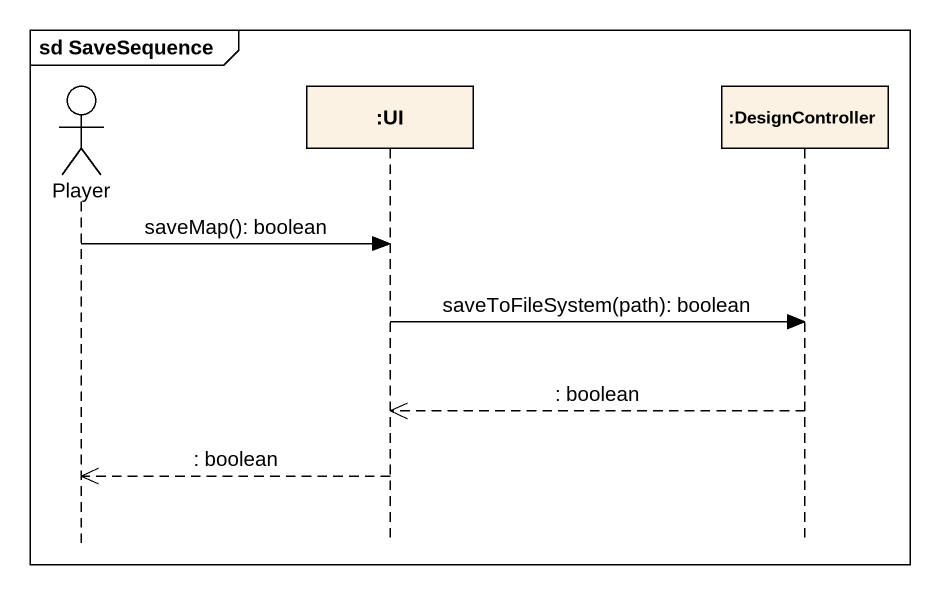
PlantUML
@startuml
mainframe sd SaveSequence
hide footbox
actor Player
participant ":UI" as UI
participant ":DesignController" as DesignController

Player -> UI : saveMap(): boolean
UI -> DesignController : saveToFileSystem(path): boolean
DesignController -->> UI : : boolean
UI -->> Player : : boolean
@enduml
